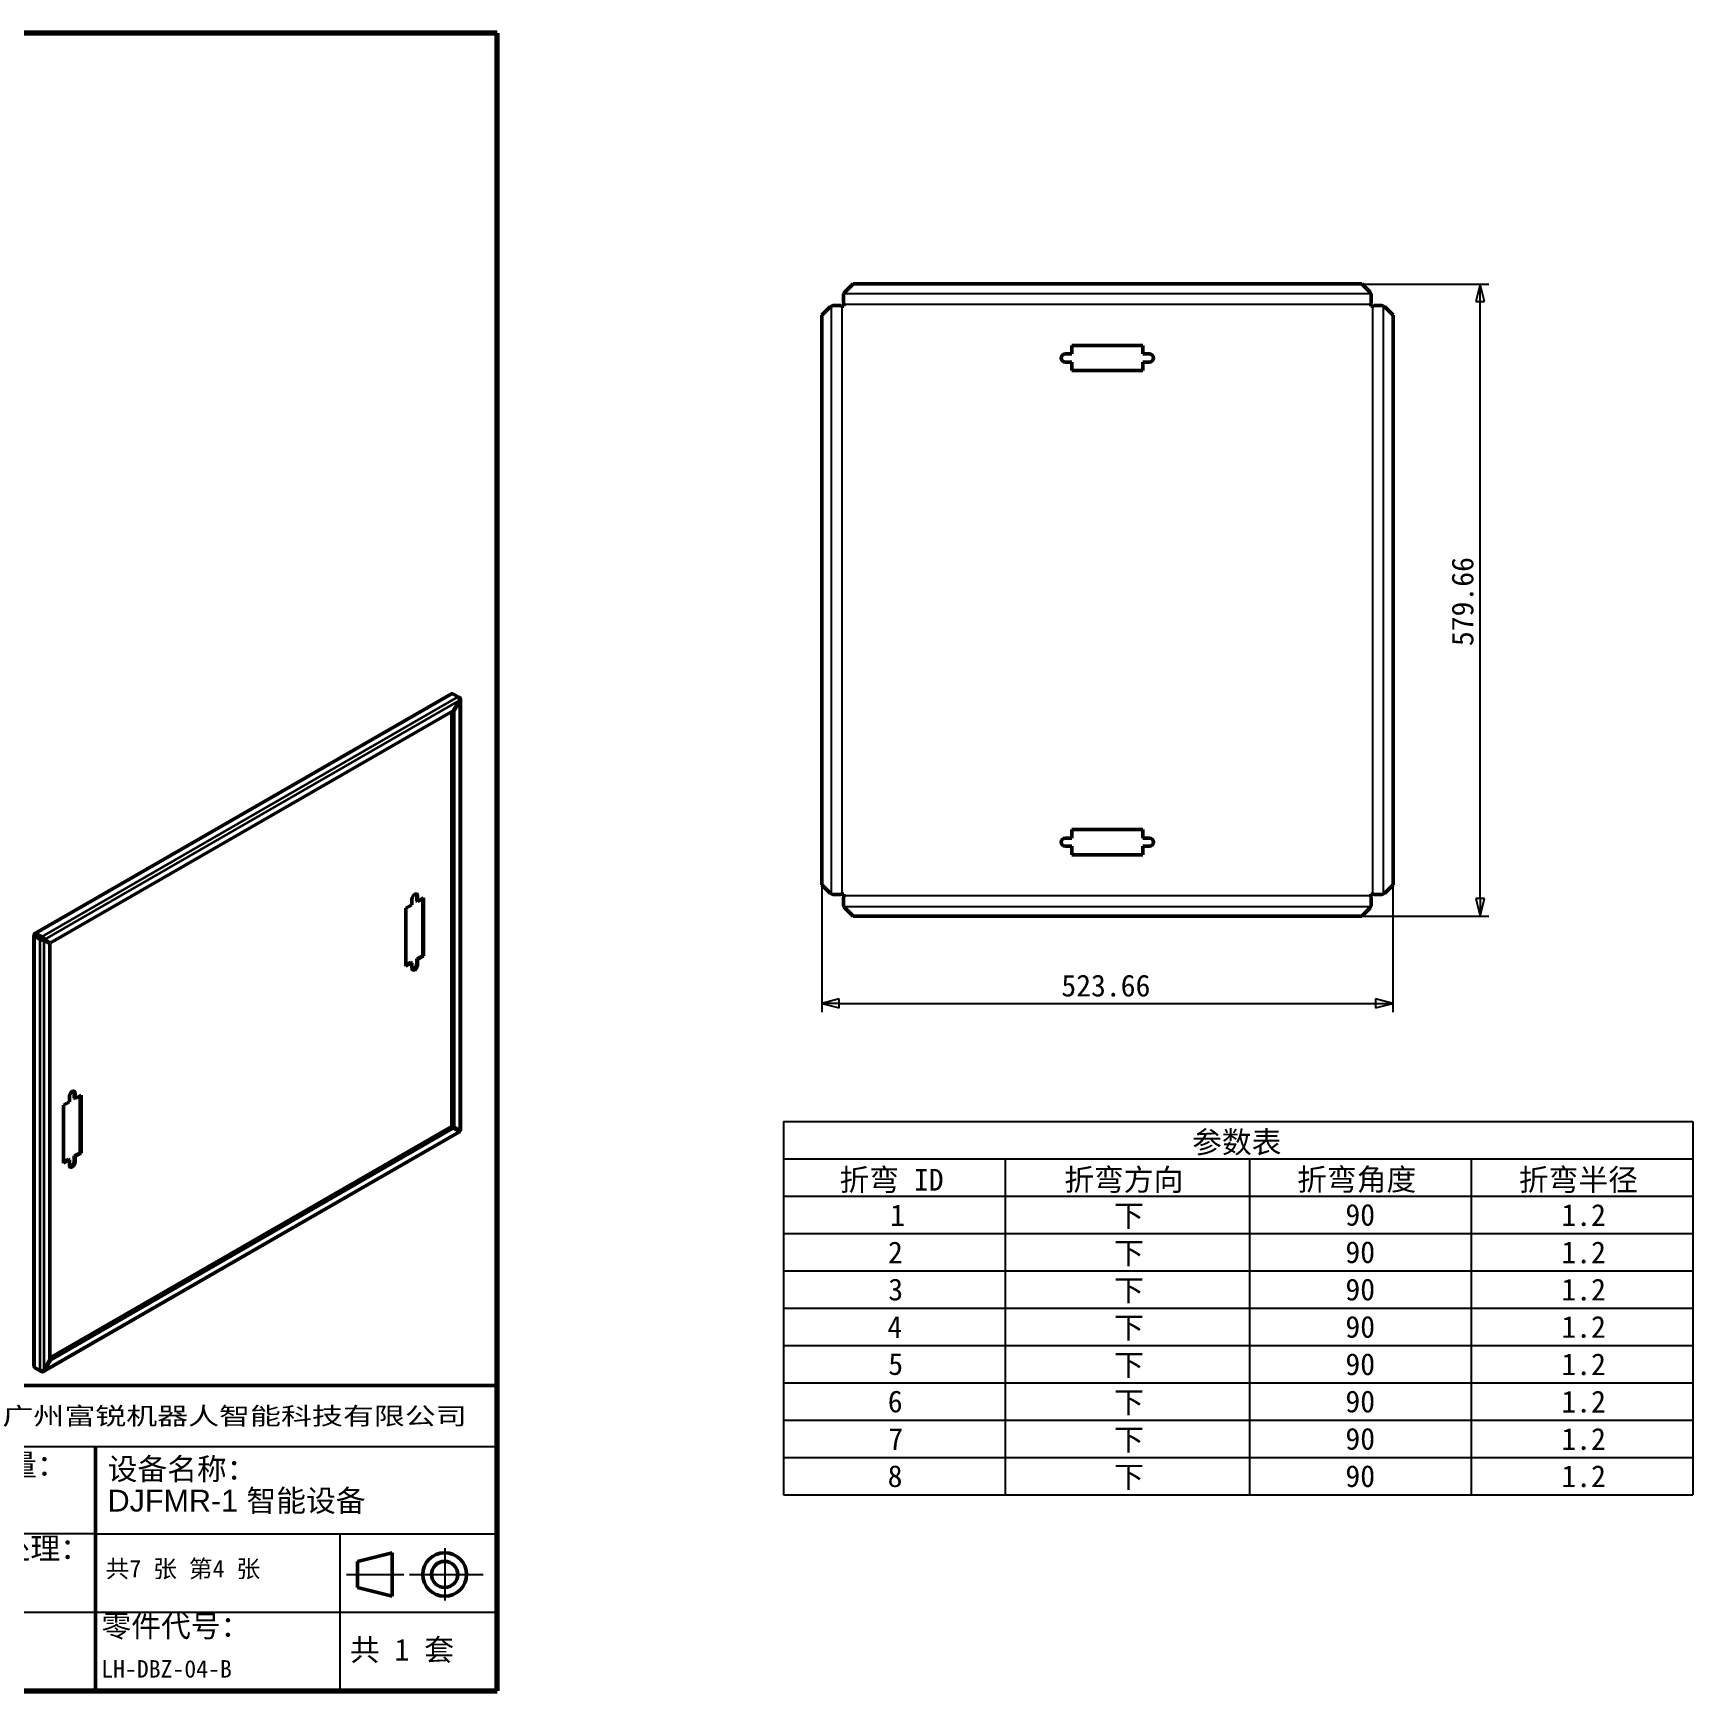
# Model space of a CAD drawing. Header units: millimetres. Extents: x 80 to 3392, y 80 to 1600.
# Drawn here: x 1871 to 3392, y 80 to 1600 of the extents above; entities that cross this region are included whole.
import ezdxf
from ezdxf.enums import TextEntityAlignment as Align

# ---------------------------------------------------------------- set-up
doc = ezdxf.new("R2010")
doc.units = ezdxf.units.MM
doc.header["$LTSCALE"] = 8
for name, color, linetype, lineweight in [('中心线 (ISO)', 1, 'Continuous', 25), ('可见 (ISO)', 7, 'Continuous', 50), ('可见窄的 (ISO)', 7, 'Continuous', 35), ('图框 (ISO)', 7, 'Continuous', 70), ('尺寸 (ISO)', 5, 'Continuous', 25), ('标题 (ISO)', 7, 'Continuous', 50), ('符号 (ISO)', 7, 'Continuous', 25)]:
    doc.layers.add(name, color=color, linetype=linetype, lineweight=lineweight)
doc.styles.add('文本样式126', font='', dxfattribs={"width": 1.3})
doc.styles.add('文本样式19', font='tahoma.ttf')
doc.styles.add('文本样式91', font='')
doc.styles.add('注释文本 (ISO)', font='')
doc.styles.get('文本样式126').set_extended_font_data('FangSong')
doc.styles.get('文本样式91').set_extended_font_data('FangSong')
doc.styles.get('注释文本 (ISO)').set_extended_font_data('FangSong')
doc.dimstyles.new('默认 (GB)', dxfattribs={"dimscale": 8, "dimtxt": 2.5, "dimasz": 2, "dimexe": 1, "dimexo": 0, "dimgap": 0.75, "dimtad": 1, "dimtoh": 1, "dimrnd": 1e-08, "dimdsep": 46, "dimtxsty": '注释文本 (ISO)', "dimblk": 'Filled-2', "dimcen": 0.09, "dimdle": 10, "dimclrd": 256, "dimclre": 256, "dimclrt": 256, "dimaunit": 1, "dimadec": 3, "dimazin": 2, "dimtfac": 0.52, "dimtmove": 0, "dimatfit": 3, "dimldrblk": 'Filled-1', "dimfxl": 0, "dimtolj": 1, "dimlwd": -1, "dimlwe": -1, "dimarcsym": 0})

# ---------------------------------------------------------------- blocks, each defined once
blk = doc.blocks.new('图框 A3-A4')
at = {"layer": '图框 (ISO)'}
for p, q in [((287, 200), (10, 200)), ((10, 200), (10, 10)), ((287, 10), (287, 200)), ((10, 10), (287, 10))]:
    blk.add_line(p, q, dxfattribs=at)
blk = doc.blocks.new('标题栏 GB1')
at = {"layer": '标题 (ISO)'}
for p, q in [((194.57, 65.23), (194.57, 72.23)), ((194.57, 72.23), (378.57, 72.23)), ((206.57, 65.23), (206.57, 72.23)), ((222.57, 65.23), (222.57, 72.23)), ((234.57, 65.23), (234.57, 72.23)), ((250.57, 65.23), (250.57, 72.23)), ((262.57, 65.23), (262.57, 72.23)), ((273.31, 65.23), (273.31, 72.23)), ((317.57, 65.23), (317.57, 72.23)), ((378.57, 72.23), (378.57, 65.23)), ((194.57, 37.23), (194.57, 65.23)), ((206.57, 37.23), (206.57, 65.23)), ((222.57, 44.23), (222.57, 65.23)), ((234.57, 37.23), (234.57, 65.23)), ((250.57, 37.23), (250.57, 65.23)), ((262.57, 37.23), (262.57, 65.23)), ((273.31, 65.23), (273.31, 37.23)), ((317.57, 55.23), (317.57, 65.23)), ((378.57, 65.23), (378.57, 37.23)), ((317.57, 55.23), (317.57, 46.23)), ((366.57, 53.06), (362.57, 52.06)), ((362.57, 52.06), (362.57, 49.06)), ((366.57, 48.06), (366.57, 53.06)), ((362.57, 49.06), (366.57, 48.06)), ((297.57, 46.23), (297.57, 37.23)), ((222.57, 44.23), (222.57, 37.23)), ((378.57, 37.23), (194.57, 37.23))]:
    blk.add_line(p, q, dxfattribs=at)
at = {"layer": '标题 (ISO)', "lineweight": 25}
for p, q in [((194.57, 65.23), (273.31, 65.23)), ((273.31, 65.23), (378.57, 65.23)), ((194.57, 58.23), (273.31, 58.23)), ((332.57, 55.23), (273.31, 55.23)), ((332.57, 55.23), (378.57, 55.23)), ((360.57, 55.23), (360.57, 46.23)), ((372.58, 53.56), (372.58, 47.56)), ((194.57, 51.23), (273.31, 51.23)), ((361.32, 50.56), (367.88, 50.56)), ((368.55, 50.56), (370.07, 50.56)), ((370.07, 50.56), (376.97, 50.56)), ((273.31, 46.23), (378.57, 46.23)), ((360.57, 46.23), (360.57, 37.23)), ((194.57, 44.23), (273.31, 44.23))]:
    blk.add_line(p, q, dxfattribs=at)
at = {"layer": '标题 (ISO)', "lineweight": 50}
blk.add_line((332.57, 65.23), (332.57, 37.23), dxfattribs=at)
at = {"layer": '标题 (ISO)'}
for radius in [2.5, 1.5]:
    blk.add_circle((372.57, 50.56), radius, dxfattribs=at)
at = {"layer": '标题 (ISO)', "style": '文本样式126', "width": 1.3}
blk.add_text('广州富锐机器人智能科技有限公司', height=2, dxfattribs=at).set_placement((348.5, 68.73), align=Align.MIDDLE_CENTER)
at = {"layer": '标题 (ISO)', "char_height": 2.5, "style": '注释文本 (ISO)'}
for s, insert, attachment_point in [('\\f仿宋|b0|i0;设计', (195.38, 70.83), 1), ('张成安', (206.66, 71.05), 1), ('\\f仿宋|b0|i0;标准化', (234.57, 71.28), 1), ('助记码：Y139-1', (274.11, 71.21), 1), ('\\f仿宋|b0|i0;材料：', (274.24, 64.72), 1), ('\\f仿宋|b0|i0;数量：', (319.04, 64.37), 1), ('\\f仿宋|b0|i0;绘图', (195.35, 64.28), 1), ('张成安', (206.92, 63.22), 1), ('\\f仿宋|b0|i0;审核', (195.48, 57.07), 1), ('\\f仿宋|b0|i0;热处理：', (318.29, 54.82), 1), ('\\f仿宋|b0|i0;零件名称：', (297.57, 45.8), 1), ('\\f仿宋|b0|i0;零件代号：', (333.25, 45.9), 1), ('\\f仿宋|b0|i0;批准', (242.57, 40.73), 5)]:
    blk.add_mtext(s, dxfattribs=dict(at, insert=insert, attachment_point=attachment_point))
at = {"layer": '标题 (ISO)', "char_height": 2.5, "attachment_point": 1, "line_spacing_factor": 0.872369, "style": '注释文本 (ISO)'}
for s, insert in [('设备名称：\\P\\fArial|b0|i0;\\H2.5000;DJFMR-1 智能设备', (333.96, 63.91)), ('模块名称：\\P\\fArial|b0|i0;\\H2.5000;DJFMR-SD', (274.14, 45.23))]:
    blk.add_mtext(s, dxfattribs=dict(at, insert=insert))
at = {"layer": '标题 (ISO)', "char_height": 2.5, "attachment_point": 1, "style": '注释文本 (ISO)'}
for s, insert, width in [('\\f仿宋|b0|i0;表面处理：', (273.7, 54.78), 18.7135), ('\\f仿宋|b0|i0;工艺', (195.45, 42.85), 7.4854), ('  共 1 套', (358.32, 43.18), 17.7919)]:
    blk.add_mtext(s, dxfattribs=dict(at, insert=insert, width=width))
at = {"layer": '标题 (ISO)', "insert": (333.72, 52.22), "char_height": 2, "width": 27.2374, "attachment_point": 1, "line_spacing_factor": 0.856364, "style": '注释文本 (ISO)'}
blk.add_mtext('\\f仿宋|b0|i0;\\H2.0000;共7 张 第4 张', dxfattribs=at)
at = {"layer": '标题 (ISO)'}
for tag, p, height, style in [('材料_001', (273.82, 56.78), 2.5, '注释文本 (ISO)'), ('零件代号_001', (297.38, 38.16), 2, '文本样式91'), ('描述_001', (333.22, 38.74), 2, '文本样式91')]:
    blk.add_attdef(tag, p, '', height=height, dxfattribs=dict(at, style=style))
at = {"layer": '标题 (ISO)', "style": '文本样式91'}
blk.add_attdef('热处理', text='', height=2, dxfattribs=at).set_placement((318.2, 50.63), align=Align.TOP_LEFT)
at = {"layer": '标题 (ISO)', "style": '文本样式19'}
for tag, p in [('工程核准人', (256.57, 40.73)), ('工程批准日期', (267.94, 40.73))]:
    blk.add_attdef(tag, text='', height=1, dxfattribs=at).set_placement(p, align=Align.MIDDLE_CENTER)
blk = doc.blocks.new('Filled-2')
at = {"color": 0}
for p, q in [((0, 0), (-1, 0.25)), ((-1, 0.25), (-1, -0.25)), ((-1, 0), (0, 0)), ((-1, -0.25), (0, 0))]:
    blk.add_line(p, q, dxfattribs=at)
at = {"color": 0, "flags": 128}
blk.add_lwpolyline([(-1, -0.25), (0, 0)], dxfattribs=at)
at = {"color": 0}
blk.add_solid([(-1, -0.25), (0, 0), (-1, 0.25), (-1, -0.25)], dxfattribs=at)
blk = doc.blocks.new('*D20')
at = {"layer": 'Defpoints', "color": 0}
for p in [(2593.7, 819), (3117.3, 819), (3117.3, 710.4)]:
    blk.add_point(p, dxfattribs=at)
at = {"layer": '尺寸 (ISO)'}
for p, q in [((2593.7, 819), (2593.7, 702.4)), ((3117.3, 819), (3117.3, 702.4)), ((2609.7, 710.4), (3101.3, 710.4))]:
    blk.add_line(p, q, dxfattribs=at)
at = {"layer": '尺寸 (ISO)', "xscale": 16, "yscale": 16, "zscale": 16, "rotation": 180}
blk.add_blockref('Filled-2', (2593.7, 710.4), dxfattribs=at)
at = {"layer": '尺寸 (ISO)', "xscale": 16, "yscale": 16, "zscale": 16}
blk.add_blockref('Filled-2', (3117.3, 710.4), dxfattribs=at)
at = {"layer": '尺寸 (ISO)', "insert": (2813.3, 736.7), "char_height": 20, "attachment_point": 1, "style": '注释文本 (ISO)'}
blk.add_mtext('\\A1;523.66', dxfattribs=at)
blk = doc.blocks.new('Filled-1')
at = {"color": 0}
for p, q in [((0, 0), (-1, 0.125)), ((-1, 0.125), (-1, -0.125)), ((-1, 0), (0, 0)), ((-1, -0.125), (0, 0))]:
    blk.add_line(p, q, dxfattribs=at)
at = {"color": 0, "flags": 128}
blk.add_lwpolyline([(-1, -0.125), (0, 0)], dxfattribs=at)
at = {"color": 0}
blk.add_solid([(-1, -0.125), (0, 0), (-1, 0.125), (-1, -0.125)], dxfattribs=at)
blk = doc.blocks.new('*D21')
at = {"layer": 'Defpoints', "color": 0}
for p in [(3088.7, 1370), (3197.3, 1370), (3088.7, 790.4)]:
    blk.add_point(p, dxfattribs=at)
at = {"layer": '尺寸 (ISO)'}
for p, q in [((3088.7, 1370), (3205.3, 1370)), ((3197.3, 806.4), (3197.3, 1354)), ((3088.7, 790.4), (3205.3, 790.4))]:
    blk.add_line(p, q, dxfattribs=at)
at = {"layer": '尺寸 (ISO)', "xscale": 16, "yscale": 16, "zscale": 16}
for p, rotation in [((3197.3, 1370), 90), ((3197.3, 790.4), 270)]:
    blk.add_blockref('Filled-2', p, dxfattribs=dict(at, rotation=rotation))
at = {"layer": '尺寸 (ISO)', "insert": (3171, 1038), "char_height": 20, "attachment_point": 1, "rotation": 90, "style": '注释文本 (ISO)'}
blk.add_mtext('\\A1;579.66', dxfattribs=at)
blk = doc.blocks.new('表格4')
at = {"layer": '符号 (ISO)'}
for p, q in [((319.84, 75.24), (424.02, 75.24)), ((319.84, 75.24), (319.84, 70.96)), ((424.02, 75.24), (424.02, 70.96)), ((319.84, 70.96), (424.02, 70.96)), ((319.84, 70.96), (319.84, 66.68)), ((345.24, 70.96), (345.24, 66.68)), ((373.22, 70.96), (373.22, 66.68)), ((398.62, 70.96), (398.62, 66.68)), ((424.02, 70.96), (424.02, 66.68)), ((319.84, 66.68), (424.02, 66.68)), ((319.84, 66.68), (319.84, 32.46)), ((345.24, 66.68), (345.24, 32.46)), ((373.22, 66.68), (373.22, 32.46)), ((398.62, 66.68), (398.62, 32.46)), ((424.02, 66.68), (424.02, 32.46)), ((319.84, 62.41), (424.02, 62.41)), ((319.84, 58.13), (424.02, 58.13)), ((319.84, 53.85), (424.02, 53.85)), ((319.84, 49.57), (424.02, 49.57)), ((319.84, 45.29), (424.02, 45.29)), ((319.84, 41.02), (424.02, 41.02)), ((319.84, 36.74), (424.02, 36.74)), ((319.84, 32.46), (424.02, 32.46))]:
    blk.add_line(p, q, dxfattribs=at)
at = {"layer": '符号 (ISO)', "char_height": 2.5, "attachment_point": 7, "style": '注释文本 (ISO)'}
for s, insert in [('参数表', (366.65, 71.36)), ('折弯 ID', (326.25, 67.06)), ('折弯方向', (352, 67.06)), ('折弯角度', (378.69, 67.06)), ('折弯半径', (404.09, 67.06)), ('1', (332.05, 63.27)), ('下', (357.71, 62.95)), ('90', (384.21, 63.27)), ('1.2', (408.96, 63.25)), ('2', (331.8, 59)), ('下', (357.71, 58.67)), ('90', (384.21, 58.99)), ('1.2', (408.96, 58.97)), ('3', (331.83, 54.71)), ('下', (357.71, 54.4)), ('90', (384.21, 54.71)), ('1.2', (408.96, 54.7)), ('4', (331.73, 50.45)), ('下', (357.71, 50.12)), ('90', (384.21, 50.43)), ('1.2', (408.96, 50.42)), ('5', (331.83, 46.17)), ('下', (357.71, 45.84)), ('90', (384.21, 46.15)), ('1.2', (408.96, 46.14)), ('6', (331.78, 41.88)), ('下', (357.71, 41.56)), ('90', (384.21, 41.88)), ('1.2', (408.96, 41.86)), ('7', (331.84, 37.61)), ('下', (357.71, 37.28)), ('90', (384.21, 37.6)), ('1.2', (408.96, 37.58)), ('8', (331.76, 33.32)), ('下', (357.71, 33.01)), ('90', (384.21, 33.32)), ('1.2', (408.96, 33.31))]:
    blk.add_mtext(s, dxfattribs=dict(at, insert=insert))

msp = doc.modelspace()

# ---------------------------------------------------------------- linework, layer by layer
at = {"layer": '中心线 (ISO)'}
for p, q in [((3097.101, 1361.069), (2613.901, 1361.069)), ((2602.629, 810.597), (2602.629, 1349.797)), ((2612.544, 810.597), (2612.544, 1349.797)), ((3097.101, 1351.154), (2613.901, 1351.154)), ((3098.458, 1349.797), (3098.458, 810.597)), ((3108.372, 1349.797), (3108.372, 810.597)), ((2613.901, 809.24), (3097.101, 809.24)), ((2613.901, 799.326), (3097.101, 799.326))]:
    msp.add_line(p, q, dxfattribs=at)
at = {"layer": '可见 (ISO)'}
for p, q in [((2614.75, 1362.426), (2622.35, 1370.026)), ((2622.35, 1370.026), (3088.652, 1370.026)), ((3088.652, 1370.026), (3096.252, 1362.426)), ((2613.55, 1352.511), (2613.55, 1359.711)), ((3097.452, 1359.711), (3097.452, 1352.511)), ((2593.672, 1341.348), (2601.272, 1348.948)), ((2593.672, 819.046), (2593.672, 1341.348)), ((2603.987, 1350.148), (2611.187, 1350.148)), ((2611.187, 1350.148), (2611.187, 1349.797)), ((2611.187, 1349.797), (2613.901, 1349.797)), ((2613.901, 1352.511), (2613.55, 1352.511)), ((2613.901, 1349.797), (2613.901, 1352.511)), ((3097.101, 1352.511), (3097.101, 1349.797)), ((3097.452, 1352.511), (3097.101, 1352.511)), ((3097.101, 1349.797), (3099.815, 1349.797)), ((3099.815, 1350.148), (3107.015, 1350.148)), ((3099.815, 1349.797), (3099.815, 1350.148)), ((3109.73, 1348.948), (3117.33, 1341.348)), ((3117.33, 1341.348), (3117.33, 819.046)), ((2823.001, 1305.947), (2823.001, 1313.697)), ((2823.001, 1313.697), (2888.001, 1313.697)), ((2888.001, 1313.697), (2888.001, 1305.947)), ((2817.001, 1305.947), (2823.001, 1305.947)), ((2823.001, 1298.447), (2817.001, 1298.447)), ((2823.001, 1290.697), (2823.001, 1298.447)), ((2888.001, 1305.947), (2894.001, 1305.947)), ((2894.001, 1298.447), (2888.001, 1298.447)), ((2888.001, 1298.447), (2888.001, 1290.697)), ((2888.001, 1290.697), (2823.001, 1290.697)), ((1872.645, 774.72), (2253.917, 994.28)), ((2255.115, 994.162), (2255.363, 994.305)), ((2255.363, 994.305), (2260.454, 991.373)), ((2261.903, 990.533), (2260.565, 991.303)), ((2262.606, 989.268), (2262.606, 594.229)), ((2255.929, 978.637), (1886.605, 765.958)), ((2255.68, 597.553), (2255.68, 978.494)), ((2255.926, 978.636), (2256.529, 978.289)), ((2261.303, 987.945), (2255.929, 978.637)), ((2256.529, 978.289), (2261.903, 987.597)), ((2256.529, 597.064), (2256.529, 978.289)), ((2261.302, 987.943), (2261.903, 987.597)), ((2823.001, 861.947), (2823.001, 869.697)), ((2823.001, 869.697), (2888.001, 869.697)), ((2888.001, 869.697), (2888.001, 861.947)), ((2817.001, 861.947), (2823.001, 861.947)), ((2823.001, 854.447), (2817.001, 854.447)), ((2823.001, 846.697), (2823.001, 854.447)), ((2888.001, 861.947), (2894.001, 861.947)), ((2894.001, 854.447), (2888.001, 854.447)), ((2888.001, 854.447), (2888.001, 846.697)), ((2888.001, 846.697), (2823.001, 846.697)), ((2222.411, 804.372), (2222.411, 809.278)), ((2223.259, 808.789), (2223.259, 803.884)), ((2223.259, 803.884), (2228.739, 807.039)), ((2227.891, 754.388), (2227.891, 806.551)), ((2228.739, 807.039), (2228.739, 753.899)), ((2601.272, 811.446), (2593.672, 819.046)), ((2611.187, 810.246), (2603.987, 810.246)), ((2611.187, 810.597), (2611.187, 810.246)), ((2613.901, 810.597), (2611.187, 810.597)), ((2613.55, 807.883), (2613.901, 807.883)), ((2613.55, 800.683), (2613.55, 807.883)), ((2613.901, 807.883), (2613.901, 810.597)), ((3097.101, 810.597), (3097.101, 807.883)), ((3099.815, 810.597), (3097.101, 810.597)), ((3097.101, 807.883), (3097.452, 807.883)), ((3097.452, 807.883), (3097.452, 800.683)), ((3099.815, 810.246), (3099.815, 810.597)), ((3107.015, 810.246), (3099.815, 810.246)), ((3117.33, 819.046), (3109.73, 811.446)), ((2212.476, 797.674), (2217.956, 800.83)), ((2212.476, 744.533), (2212.476, 797.674)), ((2217.956, 800.83), (2217.956, 805.735)), ((2223.259, 803.884), (2222.411, 804.372)), ((2622.35, 790.368), (2614.75, 797.968)), ((3096.252, 797.968), (3088.652, 790.368)), ((3088.652, 790.368), (2622.35, 790.368)), ((1871.443, 377.601), (1871.443, 772.64)), ((1872.994, 773.128), (1872.145, 773.617)), ((1872.994, 772.439), (1872.145, 771.95)), ((1872.145, 771.95), (1877.237, 769.018)), ((1872.145, 771.663), (1872.145, 771.95)), ((1872.994, 772.439), (1878.085, 769.507)), ((1873.594, 774.459), (1873.843, 774.602)), ((1878.685, 771.527), (1873.594, 774.459)), ((1873.594, 773.478), (1873.594, 774.459)), ((1873.594, 773.478), (1878.685, 770.546)), ((1879.782, 768.526), (1880.631, 768.037)), ((1880.382, 769.565), (1885.756, 766.446)), ((1880.382, 769.565), (1881.231, 769.076)), ((1880.631, 768.037), (1886.005, 764.918)), ((1886.605, 765.958), (1881.231, 769.076)), ((1885.756, 766.446), (1886.605, 765.958)), ((1886.005, 764.918), (1886.005, 383.694)), ((2212.476, 745.511), (2217.108, 748.178)), ((2217.956, 747.689), (2212.476, 744.533)), ((2217.956, 747.689), (2217.108, 748.178)), ((2217.956, 742.784), (2217.956, 747.689)), ((2222.411, 751.232), (2227.891, 754.388)), ((2222.411, 751.232), (2223.259, 750.743)), ((2222.411, 746.327), (2222.411, 751.232)), ((2228.739, 753.899), (2223.259, 750.743)), ((2223.259, 750.743), (2223.259, 745.838)), ((2227.891, 754.388), (2228.739, 753.899)), ((1904.001, 620.035), (1904.001, 624.94)), ((1908.455, 623.577), (1908.455, 628.483)), ((1909.304, 627.994), (1909.304, 623.089)), ((1909.304, 623.089), (1914.784, 626.245)), ((1913.936, 573.593), (1913.936, 625.756)), ((1914.784, 626.245), (1914.784, 573.104)), ((1898.521, 616.879), (1904.001, 620.035)), ((1898.521, 563.739), (1898.521, 616.879)), ((1909.304, 623.089), (1908.455, 623.577)), ((1886.005, 383.977), (2255.08, 596.514)), ((1886.605, 383.346), (2255.929, 596.025)), ((2255.08, 596.514), (2255.929, 596.025)), ((2261.054, 594.434), (2255.68, 597.553)), ((2255.68, 597.553), (2256.529, 597.064)), ((2255.929, 596.025), (2261.303, 592.906)), ((2255.963, 597.389), (2255.963, 597.362)), ((2255.963, 597.362), (2261.054, 594.43)), ((2261.903, 593.946), (2256.529, 597.064)), ((2261.054, 594.434), (2261.903, 593.946)), ((2261.405, 592.15), (1880.13, 372.589)), ((1898.521, 564.716), (1903.152, 567.383)), ((1904.001, 566.894), (1898.521, 563.739)), ((1904.001, 566.894), (1903.152, 567.383)), ((1904.001, 561.989), (1904.001, 566.894)), ((1908.455, 570.437), (1913.936, 573.593)), ((1908.455, 570.437), (1909.304, 569.948)), ((1908.455, 565.532), (1908.455, 570.437)), ((1914.784, 573.104), (1909.304, 569.948)), ((1909.304, 569.948), (1909.304, 565.043)), ((1913.936, 573.593), (1914.784, 573.104)), ((1886.005, 383.694), (1880.631, 374.386)), ((1881.231, 374.037), (1886.605, 383.346)), ((1886.004, 383.692), (1886.605, 383.346)), ((1872.145, 376.336), (1872.145, 376.624)), ((1877.237, 373.405), (1872.145, 376.336)), ((1873.594, 375.502), (1873.594, 375.496)), ((1873.594, 375.496), (1878.685, 372.564)), ((1880.629, 374.384), (1881.231, 374.037))]:
    msp.add_line(p, q, dxfattribs=at)
for centre, start, end in [((2817.001, 1302.197), 90, 270), ((2894.001, 1302.197), 270, 90), ((2817.001, 858.197), 90, 270), ((2894.001, 858.197), 270, 90)]:
    msp.add_arc(centre, 3.75, start, end, dxfattribs=at)
for centre, major_axis, ratio, start_param, end_param in [((2255.115, 992.2), (-1.198, 2.08), 0.57809312, 5.49972085, 6.28318531), ((2220.608, 807.262), (1.871, 3.25), 0.57809312, 5.49585344, 8.63744609), ((2219.759, 807.751), (1.871, 3.25), 0.57809312, 5.49585344, 6.05538225), ((1873.843, 772.64), (-2.4, 0), 0.5758617, 5.49778714, 7.06858347), ((1873.843, 772.64), (-1.198, 2.08), 0.57809312, 5.49972085, 7.07051718), ((1873.843, 772.64), (-1.2, 0), 0.5758617, 5.49778714, 6.7701449), ((1873.843, 772.64), (-0.599, 1.04), 0.57809312, 5.79697221, 7.07051718), ((1878.934, 769.014), (-1.2, 0.694), 0.00167248, 3.92795767, 5.498754), ((1879.534, 770.054), (-1.2, 0.694), 0.00167248, 3.92795767, 5.498754), ((2220.608, 744.311), (-1.871, -3.25), 0.57809312, 5.49585344, 8.63744609), ((2219.759, 744.8), (-1.871, -3.25), 0.57809312, 0.22780306, 2.35426078), ((1906.652, 626.467), (1.871, 3.25), 0.57809312, 5.49585344, 8.63744609), ((1905.804, 626.956), (1.871, 3.25), 0.57809312, 5.49585344, 6.05538225), ((2255.115, 597.161), (1.2, 0), 0.5758617, 1.07991365, 2.35619449), ((2255.115, 597.161), (0.599, -1.04), 0.57809312, 3.92892453, 5.18271), ((2260.206, 594.923), (-1.2, 0.694), 0.00167248, 2.35716138, 3.92795771), ((1906.652, 563.516), (-1.871, -3.25), 0.57809312, 5.49585344, 8.63744609), ((1905.804, 564.005), (-1.871, -3.25), 0.57809312, 0.22780306, 2.35426078), ((1873.843, 377.601), (-2.4, 0), 0.5758617, 0, 0.78539816)]:
    msp.add_ellipse(centre, major_axis=major_axis, ratio=ratio, start_param=start_param, end_param=end_param, dxfattribs=at)
for points, knots in [([(2613.55, 1359.711), (2613.55, 1359.806), (2613.555, 1359.9), (2613.566, 1359.994), (2613.657, 1360.804), (2614.187, 1361.615), (2614.75, 1362.426)], [0, 0, 0, 0, 0.16346182, 0.16346182, 0.16346182, 1.57079633, 1.57079633, 1.57079633, 1.57079633]), ([(3096.252, 1362.426), (3096.815, 1361.615), (3097.345, 1360.804), (3097.436, 1359.994), (3097.447, 1359.9), (3097.452, 1359.806), (3097.452, 1359.711)], [-1.57079633, -1.57079633, -1.57079633, -1.57079633, -0.16346182, -0.16346182, -0.16346182, 0, 0, 0, 0]), ([(2601.272, 1348.948), (2602.083, 1349.511), (2602.894, 1350.041), (2603.704, 1350.132), (2603.798, 1350.143), (2603.893, 1350.148), (2603.987, 1350.148)], [-1.57079633, -1.57079633, -1.57079633, -1.57079633, -0.16346182, -0.16346182, -0.16346182, 0, 0, 0, 0]), ([(3107.015, 1350.148), (3107.109, 1350.148), (3107.204, 1350.143), (3107.298, 1350.132), (3108.108, 1350.041), (3108.919, 1349.511), (3109.73, 1348.948)], [0, 0, 0, 0, 0.16346182, 0.16346182, 0.16346182, 1.57079633, 1.57079633, 1.57079633, 1.57079633]), ([(2260.454, 991.373), (2261.059, 991.025), (2261.476, 990.177), (2261.502, 989.244), (2261.514, 988.806), (2261.445, 988.355), (2261.303, 987.945)], [0, 0, 0, 0, 1.06934298, 1.06934298, 1.06934298, 1.57079633, 1.57079633, 1.57079633, 1.57079633]), ([(2261.903, 987.597), (2262.508, 988.295), (2262.749, 989.181), (2262.51, 989.822), (2262.397, 990.122), (2262.186, 990.369), (2261.903, 990.533)], [-1.57079633, -1.57079633, -1.57079633, -1.57079633, -0.50145334, -0.50145334, -0.50145334, 0, 0, 0, 0]), ([(2603.987, 810.246), (2603.893, 810.246), (2603.798, 810.251), (2603.704, 810.262), (2602.894, 810.353), (2602.083, 810.883), (2601.272, 811.446)], [0, 0, 0, 0, 0.16346182, 0.16346182, 0.16346182, 1.57079633, 1.57079633, 1.57079633, 1.57079633]), ([(3109.73, 811.446), (3108.919, 810.883), (3108.108, 810.353), (3107.298, 810.262), (3107.204, 810.251), (3107.109, 810.246), (3107.015, 810.246)], [-1.57079633, -1.57079633, -1.57079633, -1.57079633, -0.16346182, -0.16346182, -0.16346182, 0, 0, 0, 0]), ([(2614.75, 797.968), (2614.187, 798.779), (2613.657, 799.59), (2613.566, 800.4), (2613.555, 800.494), (2613.55, 800.589), (2613.55, 800.683)], [-1.57079633, -1.57079633, -1.57079633, -1.57079633, -0.16346182, -0.16346182, -0.16346182, 0, 0, 0, 0]), ([(3097.452, 800.683), (3097.452, 800.589), (3097.447, 800.494), (3097.436, 800.4), (3097.345, 799.59), (3096.815, 798.779), (3096.252, 797.968)], [0, 0, 0, 0, 0.16346182, 0.16346182, 0.16346182, 1.57079633, 1.57079633, 1.57079633, 1.57079633]), ([(1877.237, 769.018), (1877.842, 768.67), (1878.785, 768.328), (1879.606, 768.159), (1879.991, 768.08), (1880.347, 768.038), (1880.631, 768.037)], [0, 0, 0, 0, 1.06934298, 1.06934298, 1.06934298, 1.57079633, 1.57079633, 1.57079633, 1.57079633]), ([(1881.231, 769.076), (1880.928, 769.601), (1880.281, 770.318), (1879.605, 770.876), (1879.289, 771.137), (1878.969, 771.364), (1878.685, 771.527)], [-1.57079633, -1.57079633, -1.57079633, -1.57079633, -0.50145334, -0.50145334, -0.50145334, 0, 0, 0, 0]), ([(2262.601, 594.23), (2262.603, 594.165), (2262.573, 594.108), (2262.51, 594.064), (2262.397, 593.986), (2262.186, 593.945), (2261.903, 593.946)], [0.785398163, 0.785398163, 0.785398163, 0.785398163, 1.069342983, 1.069342983, 1.069342983, 1.570796327, 1.570796327, 1.570796327, 1.570796327]), ([(1880.631, 374.386), (1880.026, 373.688), (1879.083, 373.206), (1878.261, 373.176), (1877.876, 373.162), (1877.52, 373.241), (1877.237, 373.405)], [-1.57079633, -1.57079633, -1.57079633, -1.57079633, -0.50145334, -0.50145334, -0.50145334, 0, 0, 0, 0]), ([(1878.685, 372.564), (1879.29, 372.216), (1880.058, 372.381), (1880.614, 372.98), (1880.875, 373.26), (1881.089, 373.628), (1881.231, 374.037)], [0, 0, 0, 0, 1.06934298, 1.06934298, 1.06934298, 1.57079633, 1.57079633, 1.57079633, 1.57079633])]:
    msp.add_open_spline(points, degree=3, knots=knots, dxfattribs=at)
for points in [[(2261.41, 594.229), (2261.409, 594.229), (2261.407, 594.229), (2261.406, 594.229)], [(2261.303, 592.906), (2261.525, 592.52), (2261.555, 592.248), (2261.401, 592.153)]]:
    msp.add_open_spline(points, degree=3, dxfattribs=at)
at = {"layer": '可见窄的 (ISO)'}
for p, q in [((2255.115, 994.162), (1873.843, 774.602)), ((1878.685, 771.527), (2260.454, 991.373)), ((2261.335, 990.206), (2261.903, 990.533)), ((2261.303, 987.945), (1881.231, 769.076)), ((2254.266, 597.65), (2254.266, 977.68)), ((2261.903, 593.946), (2261.903, 987.597)), ((2222.411, 809.278), (2223.259, 808.789)), ((1872.145, 771.663), (1872.145, 376.624)), ((1873.597, 773.476), (1872.994, 773.128)), ((1872.994, 773.128), (1872.994, 772.439)), ((1877.237, 769.018), (1878.085, 769.507)), ((1877.237, 373.405), (1877.237, 769.018)), ((1878.685, 770.546), (1878.685, 771.527)), ((1880.631, 768.037), (1880.631, 374.386)), ((2222.411, 746.327), (2223.259, 745.838)), ((1908.455, 628.483), (1909.304, 627.994)), ((1886.005, 385.582), (2254.266, 597.65)), ((2261.054, 594.43), (2261.054, 594.434)), ((1881.231, 374.037), (2261.303, 592.906)), ((1908.455, 565.532), (1909.304, 565.043)), ((1878.685, 372.564), (1878.685, 373.226))]:
    msp.add_line(p, q, dxfattribs=at)

# ---------------------------------------------------------------- block references
at = {"xscale": 8, "yscale": 8, "zscale": 8}
for name in ['图框 A3-A4', '表格4']:
    msp.add_blockref(name, (0, 0), dxfattribs=at)
msp.add_blockref('标题栏 GB1', (-732.569, -217.802), dxfattribs=at).add_auto_attribs({'零件代号_001': '侧面封板b', '描述_001': 'LH-DBZ-04-B', '材料_001': '2.0冷板'})

# ---------------------------------------------------------------- dimensions: what is measured, and where the dimension line sits
at = {"layer": '尺寸 (ISO)'}
dim = msp.add_linear_dim(base=(3197.33, 1370.026), p1=(3088.652, 790.368), p2=(3088.652, 1370.026), angle=90, dimstyle='默认 (GB)', override={"dimtoh": 0, "dimdec": 2, "dimtp": 0, "dimtm": 0, "dimtdec": 2, "dimtofl": 0, "dimatfit": 1}, dxfattribs=at)
dim.commit()
dim.dimension.update_dxf_attribs({"geometry": '*D21', "text_midpoint": (3197.33, 1080.277), "dimtype": 160})
dim = msp.add_linear_dim(base=(3117.33, 710.368), p1=(2593.672, 819.046), p2=(3117.33, 819.046), dimstyle='默认 (GB)', override={"dimtoh": 0, "dimdec": 2, "dimtp": 0, "dimtm": 0, "dimtdec": 2, "dimtofl": 0, "dimatfit": 1}, dxfattribs=at)
dim.commit()
dim.dimension.update_dxf_attribs({"geometry": '*D20', "text_midpoint": (2855.581, 710.368), "dimtype": 160})

doc.saveas('drawing.dxf')
